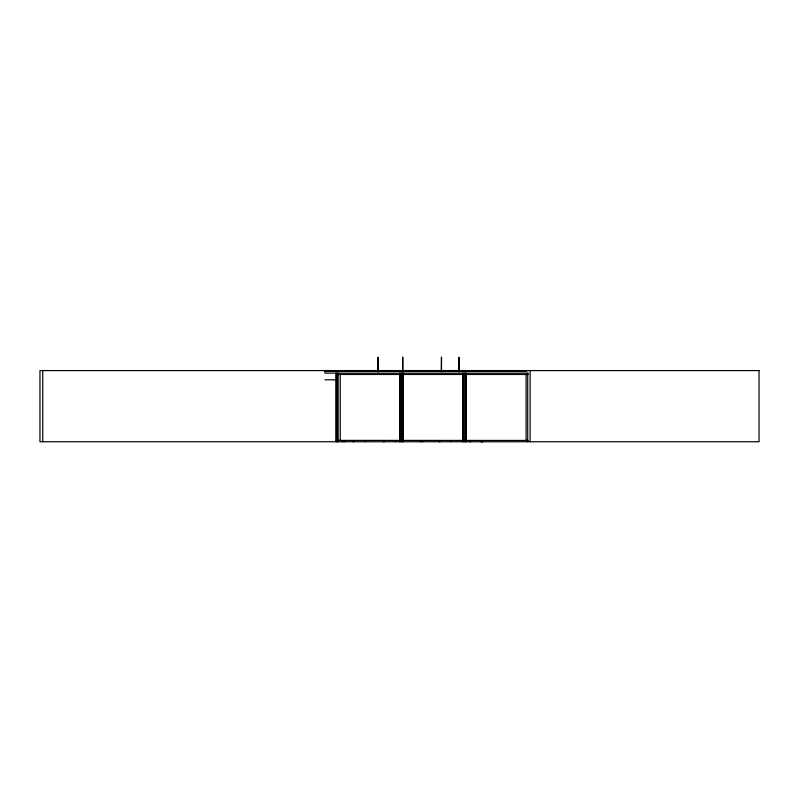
<?xml version="1.0" encoding="UTF-8"?>
<svg xmlns="http://www.w3.org/2000/svg" width="799" height="799" viewBox="0 0 799 799"><rect width="100%" height="100%" fill="white"/><g stroke="black" fill="none" stroke-linecap="round" stroke-linejoin="round"><path stroke-width="1.2" d="M353.528 441.577L353.677 441.677M383.66 441.667L383.84 441.707M439.79 441.727L439.25 441.547L439.82 441.577M470.381 441.747L469.822 441.547L470.471 441.577M364.614 441.577L365.263 441.547M395.455 441.687L395.375 441.577M451.435 441.547L450.856 441.557M481.967 441.687L481.407 441.667L482.057 441.537M481.547 441.677L481.777 441.567M441.467 357.243L441.338 371.715M324.973 370.756L526.161 371.086M324.973 370.906L526.161 370.906M324.973 371.086L526.631 371.086L526.631 370.576M528.179 373.143L324.973 373.143L324.973 370.576M336.808 374.461L528.179 374.461M324.973 379.815L337.388 379.815M335.8 440.389L528.179 440.439M342.282 441.537L344.878 441.537M420.274 441.537L422.871 441.537M480.648 441.537L483.245 441.537M383.72 441.557L384.279 441.567M353.148 441.677L353.687 441.577M530.117 370.576L530.117 441.757M527.72 373.143L527.72 441.757M526.092 374.461L526.092 440.439M466.087 373.143L466.087 441.757M465.807 374.461L465.807 440.439M465.278 373.143L465.278 441.757M463.999 373.143L463.999 441.757M463.2 374.461L463.2 440.439M462.661 373.143L462.661 441.757M459.055 371.715L459.055 357.243L458.886 371.715M441.507 357.243L441.507 371.715M403.135 373.143L403.135 441.757M402.816 357.243L402.816 371.715M402.856 374.461L402.856 440.439M402.646 357.243L402.646 371.715M402.326 373.143L402.326 441.757M401.098 373.143L401.098 441.757M400.249 374.461L400.249 440.439M399.76 373.143L399.76 441.757M378.017 371.715L378.017 357.243L377.847 371.715M340.234 374.461L340.234 440.439M338.157 373.143L338.157 441.757M337.148 373.183L337.148 441.757M336.808 373.143L336.808 441.757M335.8 373.183L335.8 441.757M42.766 370.576L42.766 441.757M759.05 370.576L39.95 370.576L39.95 441.757L759.05 441.757L759.05 370.576"/></g></svg>
